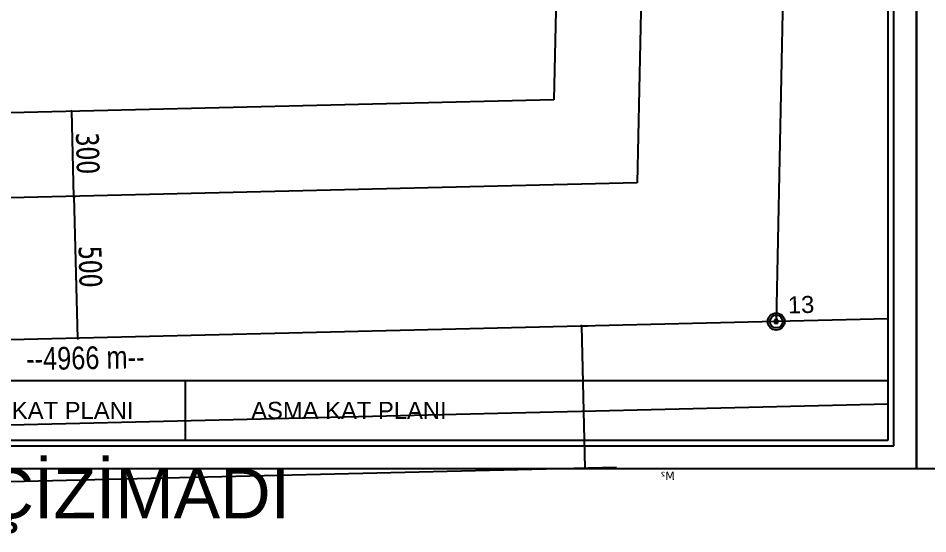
# Model space of a CAD drawing. Header units: millimetres. Extents: x 43168.9 to 43194.6, y -25545.1 to -25543.4.
# Drawn here: x 43173.002 to 43173.644, y -25545.016 to -25544.652 of the extents above; entities that cross this region are included whole.
import ezdxf
from ezdxf.enums import TextEntityAlignment as Align

# ---------------------------------------------------------------- set-up
doc = ezdxf.new("R2010")
doc.units = ezdxf.units.MM
doc.header["$LTSCALE"] = 200
doc.linetypes.add('DASHDOT', pattern=[1, 0.5, -0.25, 0, -0.25])
for name, color, linetype in [('arsasiniri_sgh', 10, 'Continuous'), ('gor-2_sgh', 161, 'Continuous'), ('olcu-uyg_sgh', 193, 'Continuous'), ('pafta_sgh', 11, 'Continuous'), ('sembol_sgh', 8, 'Continuous'), ('yapi-yaklasma_sgh', 41, 'DASHDOT'), ('yazi-mahal_sgh', 12, 'Continuous')]:
    doc.layers.add(name, color=color, linetype=linetype)
doc.styles.add('1-200', font='arial.ttf', dxfattribs={"height": 60})
doc.styles.add('antet', font='arial.ttf')
doc.styles.add('ARIAL', font='arial.ttf')
doc.styles.add('dim', font='VERDANA.TTF', dxfattribs={"width": 0.7})
doc.styles.add('text1', font='VERDANA.TTF')
doc.styles.add('text2', font='arial.ttf')

# ---------------------------------------------------------------- blocks, each defined once
blk = doc.blocks.new('_Oblique')
at = {"color": 0, "linetype": 'ByBlock', "lineweight": -2}
blk.add_line((-0.5, -0.5), (0.5, 0.5), dxfattribs=at)

msp = doc.modelspace()

# ---------------------------------------------------------------- hatches: boundary and pattern name
h = msp.add_hatch(color=256)
edge = h.paths.add_edge_path()
edge.add_arc((43173.53697, -25544.86636), 0.006, 0, 360)
edge = h.paths.add_edge_path(flags=16)
edge.add_arc((43173.53697, -25544.86636), 0.0045, 0, 360)

# ---------------------------------------------------------------- linework, layer by layer
at = {"color": 0, "linetype": 'ByBlock', "lineweight": -2}
for p, q in [((43173.0408, -25544.71873), (43173.03957, -25544.71756)), ((43173.04223, -25544.77871), (43173.041, -25544.77754)), ((43173.041, -25544.77754), (43173.04223, -25544.77871)), ((43173.40044, -25544.87021), (43173.39921, -25544.86904)), ((43173.53814, -25544.86513), (43173.53574, -25544.86519)), ((43173.53574, -25544.86519), (43173.53579, -25544.86759)), ((43173.53579, -25544.86759), (43173.53819, -25544.86753)), ((43173.5374, -25544.86677), (43173.53653, -25544.86595)), ((43173.53738, -25544.86593), (43173.53655, -25544.86679)), ((43173.53819, -25544.86753), (43173.53814, -25544.86513)), ((43173.04338, -25544.87751), (43173.04461, -25544.87868))]:
    msp.add_line(p, q, dxfattribs=at)
at = {"color": 0, "linetype": 'Continuous', "lineweight": -2}
for radius in [0.006, 0.0045]:
    msp.add_circle((43173.53697, -25544.86636), radius, dxfattribs=at)
at = {"layer": 'arsasiniri_sgh', "color": 14}
for p, q in [((43173.54855, -25544.29934), (43173.53697, -25544.86636)), ((43173.53697, -25544.86636), (43172.544, -25544.89)), ((43173.61588, -25544.86447), (43173.53697, -25544.86636))]:
    msp.add_line(p, q, dxfattribs=at)
at = {"layer": 'gor-2_sgh'}
msp.add_line((43172.52613, -25544.95044), (43173.61588, -25544.9245), dxfattribs=at)
at = {"layer": 'olcu-uyg_sgh'}
for p, q in [((43173.04018, -25544.71814), (43173.03918, -25544.71817)), ((43173.04018, -25544.71814), (43173.03918, -25544.71817)), ((43173.04162, -25544.77837), (43173.04018, -25544.71789)), ((43173.04162, -25544.77837), (43173.04018, -25544.71789)), ((43173.04161, -25544.77812), (43173.04061, -25544.77815)), ((43173.04161, -25544.77812), (43173.04061, -25544.77815)), ((43173.04161, -25544.77787), (43173.044, -25544.87835)), ((43173.04161, -25544.77787), (43173.044, -25544.87835)), ((43173.04161, -25544.77812), (43173.04261, -25544.7781)), ((43173.04161, -25544.77812), (43173.04261, -25544.7781)), ((43173.40382, -25544.86953), (43173.39882, -25544.86965)), ((43173.40221, -25544.96985), (43173.39982, -25544.86937)), ((43173.04399, -25544.8781), (43173.04499, -25544.87807)), ((43173.04399, -25544.8781), (43173.04499, -25544.87807))]:
    msp.add_line(p, q, dxfattribs=at)
at = {"layer": 'pafta_sgh'}
for p, q in [((43173.63588, -25544.97), (43173.63588, -25543.51)), ((43173.63588, -25543.51), (43173.63588, -25544.97)), ((43173.61988, -25544.954), (43173.61988, -25543.526)), ((43173.61588, -25544.95), (43173.61588, -25543.53)), ((43172.47588, -25544.908), (43173.61588, -25544.908)), ((43173.12006, -25544.908), (43173.12006, -25544.95)), ((43172.47588, -25544.95), (43173.61588, -25544.95)), ((43172.47188, -25544.954), (43173.61988, -25544.954)), ((43172.45588, -25544.97), (43173.63588, -25544.97)), ((43173.63588, -25544.97), (43174.81588, -25544.97))]:
    msp.add_line(p, q, dxfattribs=at)
at = {"layer": 'yapi-yaklasma_sgh'}
for p, q in [((43173.38858, -25544.29613), (43173.38013, -25544.71005)), ((43173.38858, -25544.29613), (43173.38013, -25544.71005)), ((43173.44857, -25544.29733), (43173.43894, -25544.76867)), ((43173.44857, -25544.29733), (43173.43894, -25544.76867)), ((43173.38013, -25544.71005), (43172.704, -25544.72615)), ((43173.38013, -25544.71005), (43172.704, -25544.72615)), ((43173.43894, -25544.76867), (43172.644, -25544.78759)), ((43173.43894, -25544.76867), (43172.644, -25544.78759))]:
    msp.add_line(p, q, dxfattribs=at)
at = {"layer": 'yapi-yaklasma_sgh', "color": 40}
msp.add_line((43172.74957, -25544.98513), (43173.42437, -25544.96907), dxfattribs=at)

# ---------------------------------------------------------------- block references
at = {"layer": 'olcu-uyg_sgh', "xscale": 0.001199999999062304, "yscale": 0.001199999999062304, "zscale": 0.001199999999062304}
for p, rotation in [((43173.04018, -25544.71814), 91.36381749031437), ((43173.04161, -25544.77812), 271.3638174903144), ((43173.04161, -25544.77812), 91.36381749031437), ((43173.04399, -25544.8781), 271.3638174903144)]:
    msp.add_blockref('_Oblique', p, dxfattribs=dict(at, rotation=rotation))

# ---------------------------------------------------------------- texts
at = {"style": 'ARIAL'}
msp.add_attdef('ÇİZİMADI', text='ÇİZİM ADI', height=0.03528, rotation=0.00903, dxfattribs=at).set_placement((43172.97778, -25544.98752), align=Align.MIDDLE_LEFT)
at = {"color": 7, "style": 'text1', "text_generation_flag": 4}
msp.add_attdef('M²', text='m²', height=0.005769, rotation=181.36382, dxfattribs=at).set_placement((43173.46046, -25544.97515), align=Align.MIDDLE)
at = {"layer": 'olcu-uyg_sgh', "color": 2, "style": 'dim', "width": 0.7}
for s, p in [('300', (43173.04304, -25544.73327)), ('500', (43173.04494, -25544.81317))]:
    msp.add_text(s, height=0.016, rotation=271.36382, dxfattribs=at).set_placement(p)
at = {"layer": 'olcu-uyg_sgh', "color": 2, "char_height": 0.016, "attachment_point": 5, "rotation": 271.36382, "style": 'dim'}
for s, insert in [('\\A1;300', (43173.05123, -25544.74789)), ('\\A1;500', (43173.05313, -25544.82786))]:
    msp.add_mtext(s, dxfattribs=dict(at, insert=insert))
at = {"layer": 'pafta_sgh', "style": 'antet'}
for s, p in [('+3.00 KOTU KAT PLANI', (43172.89953, -25544.935)), ('ASMA KAT PLANI', (43173.16662, -25544.935))]:
    msp.add_text(s, height=0.012, dxfattribs=at).set_placement(p)
at = {"layer": 'sembol_sgh', "color": 1, "ltscale": 50, "style": '1-200'}
msp.add_text('13', height=0.012, rotation=1.36382, dxfattribs=at).set_placement((43173.5453, -25544.86066))
at = {"layer": 'yazi-mahal_sgh', "style": 'text2', "width": 0.8}
msp.add_text('--4966 m--', height=0.016, rotation=1.00034, dxfattribs=at).set_placement((43173.00802, -25544.90069))

doc.saveas('drawing.dxf')
